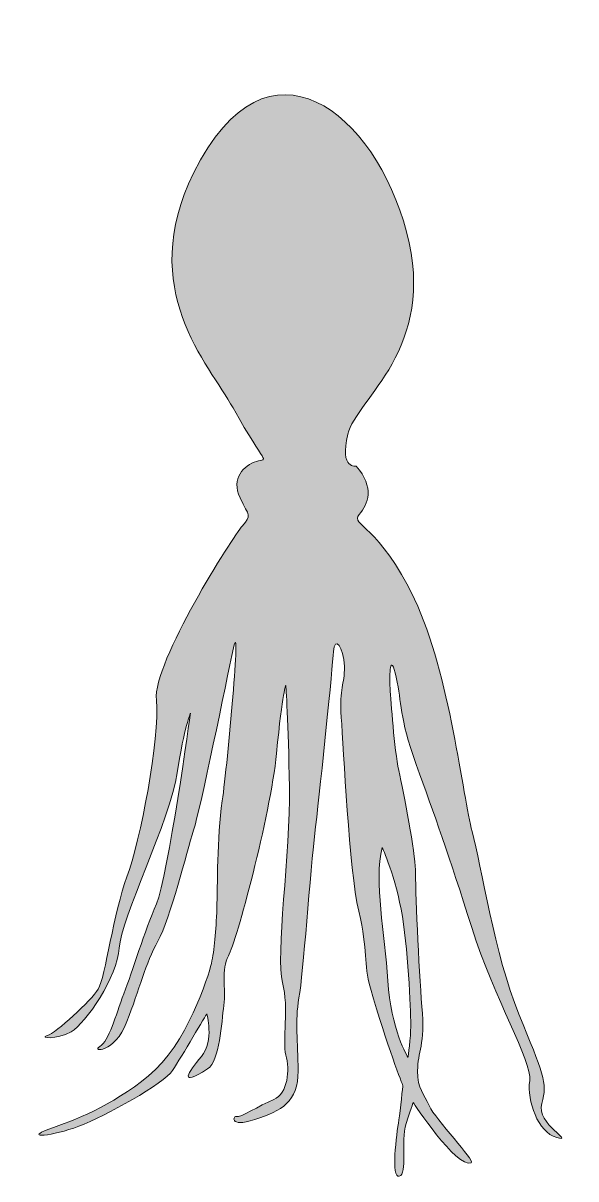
# Model space of a CAD drawing. Header units: inches. Extents: x 3.85 to 7.77, y -10.12 to -1.91.
import ezdxf

# ---------------------------------------------------------------- set-up
doc = ezdxf.new("R2010")
doc.units = ezdxf.units.IN
doc.header["$MEASUREMENT"] = 0
doc.layers.add('Layer 1', color=7, linetype='Continuous')

msp = doc.modelspace()

# ---------------------------------------------------------------- hatches: boundary and pattern name
at = {"layer": 'Layer 1', "true_color": 0xffffff}
h = msp.add_hatch(color=7, dxfattribs=at)
h.dxf.hatch_style = 2
edge = h.paths.add_edge_path()
edge.add_spline(control_points=[(7.5303, -9.5791), (7.5736, -9.4305), (7.5364, -9.3624), (7.3661, -8.9443), (7.1957, -8.5261), (7.0996, -7.888), (7.0347, -7.6495), (6.9696, -7.4112), (6.8767, -6.5283), (6.6258, -5.9987), (6.3748, -5.469), (6.1674, -5.4753), (6.2324, -5.3978), (6.2975, -5.3204), (6.3422, -5.2083), (6.212, -5.0534), (6.212, -5.0534), (6.0909, -5.081), (6.1514, -4.8279), (6.212, -4.5748), (6.7899, -4.2272), (6.5697, -3.3909), (6.3495, -2.5546), (5.5815, -1.9082), (5.0562, -2.9727), (4.6488, -3.7981), (5.1607, -4.3271), (5.3369, -4.6408), (5.5765, -5.0675), (5.59, -4.993), (5.502, -5.0205), (5.414, -5.048), (5.3202, -5.1414), (5.3863, -5.279), (5.4524, -5.4166), (5.4689, -5.4), (5.4028, -5.4771), (5.3369, -5.5541), (4.7643, -6.4454), (4.792, -6.715), (4.8195, -6.9847), (4.6763, -7.7219), (4.5828, -7.9695), (4.4892, -8.2171), (4.4287, -8.6847), (4.3791, -8.7673), (4.3295, -8.8497), (4.0763, -9.0809), (4.0158, -9.0974), (3.9552, -9.1139), (4.0819, -9.1303), (4.1864, -9.0699), (4.2911, -9.0094), (4.5167, -8.6792), (4.5276, -8.4756), (4.5388, -8.2721), (4.891, -7.5623), (4.9405, -7.2322), (4.9901, -6.9021), (5.0341, -6.8085), (5.0341, -6.8085), (5.0341, -6.8085), (4.8745, -7.9695), (4.792, -8.162), (4.7094, -8.3545), (4.6212, -8.6406), (4.5607, -8.8003), (4.5002, -8.9598), (4.4562, -9.1359), (4.3901, -9.1743), (4.324, -9.2129), (4.4946, -9.2294), (4.5828, -8.9983), (4.6708, -8.7673), (4.7149, -8.5857), (4.8029, -8.4262), (4.891, -8.2666), (5.0066, -7.7934), (5.0562, -7.6394), (5.1056, -7.4853), (5.2854, -6.5968), (5.3404, -6.3437), (5.3955, -6.0906), (5.2983, -7.1607), (5.2597, -7.4302), (5.2213, -7.6999), (5.2267, -8.0355), (5.2213, -8.195), (5.2157, -8.3545), (5.2047, -8.4922), (5.1827, -8.5857), (5.1607, -8.6792), (5.0066, -9.1633), (4.7369, -9.3834), (4.4671, -9.6036), (4.2085, -9.697), (4.0269, -9.7631), (3.8451, -9.8292), (4.0544, -9.8127), (4.2415, -9.741), (4.4287, -9.6695), (4.847, -9.4385), (4.9075, -9.3449), (4.968, -9.2514), (5.1498, -8.9433), (5.1498, -8.9433), (5.1498, -8.9433), (5.2047, -9.1303), (5.1112, -9.246), (5.0176, -9.3615), (4.9429, -9.4666), (5.1552, -9.334), (5.2432, -9.2789), (5.2543, -9.0038), (5.2708, -8.8828), (5.2873, -8.7617), (5.2487, -8.6297), (5.3039, -8.5307), (5.3588, -8.4316), (5.601, -7.5458), (5.6451, -7.0946), (5.6891, -6.6436), (5.711, -6.6105), (5.711, -6.6105), (5.711, -6.6105), (5.7305, -6.8721), (5.7367, -7.3337), (5.743, -7.7952), (5.6376, -8.5385), (5.6872, -8.7213), (5.7367, -8.904), (5.6841, -9.1302), (5.712, -9.2354), (5.7398, -9.3408), (5.7274, -9.5079), (5.6252, -9.5514), (5.5231, -9.5947), (5.3835, -9.6845), (5.3619, -9.6722), (5.3402, -9.6597), (5.3, -9.7557), (5.492, -9.6938), (5.6841, -9.6319), (5.7986, -9.5668), (5.7986, -9.3499), (5.7986, -9.1332), (5.7739, -9.0031), (5.8049, -8.8296), (5.8359, -8.6562), (5.8824, -7.9562), (5.9226, -7.6155), (5.9629, -7.2748), (6.0434, -6.485), (6.0497, -6.3703), (6.0558, -6.2558), (6.1239, -6.3363), (6.127, -6.4757), (6.1302, -6.6151), (6.0899, -6.6182), (6.1055, -6.8381), (6.1209, -7.058), (6.1611, -7.9222), (6.2293, -8.2133), (6.2975, -8.5044), (6.2603, -8.5787), (6.3129, -8.7616), (6.4298, -9.167), (6.5425, -9.4513), (6.5425, -9.4513), (6.5425, -9.4513), (6.5242, -9.6312), (6.5142, -9.6969), (6.4988, -9.7992), (6.4553, -10.115), (6.5174, -10.0964), (6.5793, -10.0778), (6.5235, -9.8549), (6.5669, -9.7217), (6.6103, -9.5884), (6.6165, -9.573), (6.6165, -9.573), (6.6165, -9.573), (6.9228, -10.0427), (7.0284, -10.0005), (7.0594, -9.988), (6.7713, -9.6876), (6.731, -9.5978), (6.6908, -9.5079), (6.6475, -9.48), (6.6475, -9.3469), (6.6475, -9.2137), (6.7033, -9.1642), (6.6784, -8.8917), (6.6536, -8.619), (6.6319, -8.0337), (6.6319, -7.919), (6.6319, -7.8045), (6.5483, -7.3709), (6.5142, -7.216), (6.4802, -7.061), (6.4585, -6.7266), (6.4523, -6.6305), (6.4462, -6.5346), (6.4523, -6.361), (6.4957, -6.553), (6.539, -6.7452), (6.5111, -6.8195), (6.6382, -7.1726), (6.7652, -7.5257), (6.8704, -7.8168), (7.0316, -8.3309), (7.1927, -8.8451), (7.4621, -9.2757), (7.4435, -9.4181), (7.4249, -9.5607), (7.4993, -9.7836), (7.6355, -9.8209), (7.7719, -9.8579), (7.4868, -9.7278), (7.5303, -9.5791)], knot_values=[0, 0, 0, 0, 1, 1, 1, 2, 2, 2, 3, 3, 3, 4, 4, 4, 5, 5, 5, 6, 6, 6, 7, 7, 7, 8, 8, 8, 9, 9, 9, 10, 10, 10, 11, 11, 11, 12, 12, 12, 13, 13, 13, 14, 14, 14, 15, 15, 15, 16, 16, 16, 17, 17, 17, 18, 18, 18, 19, 19, 19, 20, 20, 20, 21, 21, 21, 22, 22, 22, 23, 23, 23, 24, 24, 24, 25, 25, 25, 26, 26, 26, 27, 27, 27, 28, 28, 28, 29, 29, 29, 30, 30, 30, 31, 31, 31, 32, 32, 32, 33, 33, 33, 34, 34, 34, 35, 35, 35, 36, 36, 36, 37, 37, 37, 38, 38, 38, 39, 39, 39, 40, 40, 40, 41, 41, 41, 42, 42, 42, 43, 43, 43, 44, 44, 44, 45, 45, 45, 46, 46, 46, 47, 47, 47, 48, 48, 48, 49, 49, 49, 50, 50, 50, 51, 51, 51, 52, 52, 52, 53, 53, 53, 54, 54, 54, 55, 55, 55, 56, 56, 56, 57, 57, 57, 58, 58, 58, 59, 59, 59, 60, 60, 60, 61, 61, 61, 62, 62, 62, 63, 63, 63, 64, 64, 64, 65, 65, 65, 66, 66, 66, 67, 67, 67, 68, 68, 68, 69, 69, 69, 70, 70, 70, 71, 71, 71, 72, 72, 72, 73, 73, 73, 73], degree=3, periodic=1)
edge = h.paths.add_edge_path()
edge.add_spline(control_points=[(6.539, -8.252), (6.5857, -8.5356), (6.599, -8.9691), (6.599, -9.0359), (6.599, -9.1027), (6.579, -9.2526), (6.579, -9.2526), (6.579, -9.2526), (6.4556, -9.0492), (6.4356, -8.7091), (6.4156, -8.3688), (6.3357, -8.0054), (6.3956, -7.7618), (6.3956, -7.7618), (6.4924, -7.9686), (6.539, -8.252)], knot_values=[0, 0, 0, 0, 1, 1, 1, 2, 2, 2, 3, 3, 3, 4, 4, 4, 5, 5, 5, 5], degree=3, periodic=1)

# ---------------------------------------------------------------- linework, layer by layer
at = {"layer": 'Layer 1', "lineweight": 0}
for points, knots in [([(7.5303, -9.5791), (7.5736, -9.4305), (7.5364, -9.3624), (7.3661, -8.9443), (7.1957, -8.5261), (7.0996, -7.888), (7.0347, -7.6495), (6.9696, -7.4112), (6.8767, -6.5283), (6.6258, -5.9987), (6.3748, -5.469), (6.1674, -5.4753), (6.2324, -5.3978), (6.2975, -5.3204), (6.3422, -5.2083), (6.212, -5.0534), (6.212, -5.0534), (6.0909, -5.081), (6.1514, -4.8279), (6.212, -4.5748), (6.7899, -4.2272), (6.5697, -3.3909), (6.3495, -2.5546), (5.5815, -1.9082), (5.0562, -2.9727), (4.6488, -3.7981), (5.1607, -4.3271), (5.3369, -4.6408), (5.5765, -5.0675), (5.59, -4.993), (5.502, -5.0205), (5.414, -5.048), (5.3202, -5.1414), (5.3863, -5.279), (5.4524, -5.4166), (5.4689, -5.4), (5.4028, -5.4771), (5.3369, -5.5541), (4.7643, -6.4454), (4.792, -6.715), (4.8195, -6.9847), (4.6763, -7.7219), (4.5828, -7.9695), (4.4892, -8.2171), (4.4287, -8.6847), (4.3791, -8.7673), (4.3295, -8.8497), (4.0763, -9.0809), (4.0158, -9.0974), (3.9552, -9.1139), (4.0819, -9.1303), (4.1864, -9.0699), (4.2911, -9.0094), (4.5167, -8.6792), (4.5276, -8.4756), (4.5388, -8.2721), (4.891, -7.5623), (4.9405, -7.2322), (4.9901, -6.9021), (5.0341, -6.8085), (5.0341, -6.8085), (5.0341, -6.8085), (4.8745, -7.9695), (4.792, -8.162), (4.7094, -8.3545), (4.6212, -8.6406), (4.5607, -8.8003), (4.5002, -8.9598), (4.4562, -9.1359), (4.3901, -9.1743), (4.324, -9.2129), (4.4946, -9.2294), (4.5828, -8.9983), (4.6708, -8.7673), (4.7149, -8.5857), (4.8029, -8.4262), (4.891, -8.2666), (5.0066, -7.7934), (5.0562, -7.6394), (5.1056, -7.4853), (5.2854, -6.5968), (5.3404, -6.3437), (5.3955, -6.0906), (5.2983, -7.1607), (5.2597, -7.4302), (5.2213, -7.6999), (5.2267, -8.0355), (5.2213, -8.195), (5.2157, -8.3545), (5.2047, -8.4922), (5.1827, -8.5857), (5.1607, -8.6792), (5.0066, -9.1633), (4.7369, -9.3834), (4.4671, -9.6036), (4.2085, -9.697), (4.0269, -9.7631), (3.8451, -9.8292), (4.0544, -9.8127), (4.2415, -9.741), (4.4287, -9.6695), (4.847, -9.4385), (4.9075, -9.3449), (4.968, -9.2514), (5.1498, -8.9433), (5.1498, -8.9433), (5.1498, -8.9433), (5.2047, -9.1303), (5.1112, -9.246), (5.0176, -9.3615), (4.9429, -9.4666), (5.1552, -9.334), (5.2432, -9.2789), (5.2543, -9.0038), (5.2708, -8.8828), (5.2873, -8.7617), (5.2487, -8.6297), (5.3039, -8.5307), (5.3588, -8.4316), (5.601, -7.5458), (5.6451, -7.0946), (5.6891, -6.6436), (5.711, -6.6105), (5.711, -6.6105), (5.711, -6.6105), (5.7305, -6.8721), (5.7367, -7.3337), (5.743, -7.7952), (5.6376, -8.5385), (5.6872, -8.7213), (5.7367, -8.904), (5.6841, -9.1302), (5.712, -9.2354), (5.7398, -9.3408), (5.7274, -9.5079), (5.6252, -9.5514), (5.5231, -9.5947), (5.3835, -9.6845), (5.3619, -9.6722), (5.3402, -9.6597), (5.3, -9.7557), (5.492, -9.6938), (5.6841, -9.6319), (5.7986, -9.5668), (5.7986, -9.3499), (5.7986, -9.1332), (5.7739, -9.0031), (5.8049, -8.8296), (5.8359, -8.6562), (5.8824, -7.9562), (5.9226, -7.6155), (5.9629, -7.2748), (6.0434, -6.485), (6.0497, -6.3703), (6.0558, -6.2558), (6.1239, -6.3363), (6.127, -6.4757), (6.1302, -6.6151), (6.0899, -6.6182), (6.1055, -6.8381), (6.1209, -7.058), (6.1611, -7.9222), (6.2293, -8.2133), (6.2975, -8.5044), (6.2603, -8.5787), (6.3129, -8.7616), (6.4298, -9.167), (6.5425, -9.4513), (6.5425, -9.4513), (6.5425, -9.4513), (6.5242, -9.6312), (6.5142, -9.6969), (6.4988, -9.7992), (6.4553, -10.115), (6.5174, -10.0964), (6.5793, -10.0778), (6.5235, -9.8549), (6.5669, -9.7217), (6.6103, -9.5884), (6.6165, -9.573), (6.6165, -9.573), (6.6165, -9.573), (6.9228, -10.0427), (7.0284, -10.0005), (7.0594, -9.988), (6.7713, -9.6876), (6.731, -9.5978), (6.6908, -9.5079), (6.6475, -9.48), (6.6475, -9.3469), (6.6475, -9.2137), (6.7033, -9.1642), (6.6784, -8.8917), (6.6536, -8.619), (6.6319, -8.0337), (6.6319, -7.919), (6.6319, -7.8045), (6.5483, -7.3709), (6.5142, -7.216), (6.4802, -7.061), (6.4585, -6.7266), (6.4523, -6.6305), (6.4462, -6.5346), (6.4523, -6.361), (6.4957, -6.553), (6.539, -6.7452), (6.5111, -6.8195), (6.6382, -7.1726), (6.7652, -7.5257), (6.8704, -7.8168), (7.0316, -8.3309), (7.1927, -8.8451), (7.4621, -9.2757), (7.4435, -9.4181), (7.4249, -9.5607), (7.4993, -9.7836), (7.6355, -9.8209), (7.7719, -9.8579), (7.4868, -9.7278), (7.5303, -9.5791)], [0, 0, 0, 0, 1, 1, 1, 2, 2, 2, 3, 3, 3, 4, 4, 4, 5, 5, 5, 6, 6, 6, 7, 7, 7, 8, 8, 8, 9, 9, 9, 10, 10, 10, 11, 11, 11, 12, 12, 12, 13, 13, 13, 14, 14, 14, 15, 15, 15, 16, 16, 16, 17, 17, 17, 18, 18, 18, 19, 19, 19, 20, 20, 20, 21, 21, 21, 22, 22, 22, 23, 23, 23, 24, 24, 24, 25, 25, 25, 26, 26, 26, 27, 27, 27, 28, 28, 28, 29, 29, 29, 30, 30, 30, 31, 31, 31, 32, 32, 32, 33, 33, 33, 34, 34, 34, 35, 35, 35, 36, 36, 36, 37, 37, 37, 38, 38, 38, 39, 39, 39, 40, 40, 40, 41, 41, 41, 42, 42, 42, 43, 43, 43, 44, 44, 44, 45, 45, 45, 46, 46, 46, 47, 47, 47, 48, 48, 48, 49, 49, 49, 50, 50, 50, 51, 51, 51, 52, 52, 52, 53, 53, 53, 54, 54, 54, 55, 55, 55, 56, 56, 56, 57, 57, 57, 58, 58, 58, 59, 59, 59, 60, 60, 60, 61, 61, 61, 62, 62, 62, 63, 63, 63, 64, 64, 64, 65, 65, 65, 66, 66, 66, 67, 67, 67, 68, 68, 68, 69, 69, 69, 70, 70, 70, 71, 71, 71, 72, 72, 72, 73, 73, 73, 73]), ([(6.539, -8.252), (6.5857, -8.5356), (6.599, -8.9691), (6.599, -9.0359), (6.599, -9.1027), (6.579, -9.2526), (6.579, -9.2526), (6.579, -9.2526), (6.4556, -9.0492), (6.4356, -8.7091), (6.4156, -8.3688), (6.3357, -8.0054), (6.3956, -7.7618), (6.3956, -7.7618), (6.4924, -7.9686), (6.539, -8.252)], [0, 0, 0, 0, 1, 1, 1, 2, 2, 2, 3, 3, 3, 4, 4, 4, 5, 5, 5, 5])]:
    msp.add_open_spline(points, degree=3, knots=knots, dxfattribs=at)

doc.saveas('drawing.dxf')
